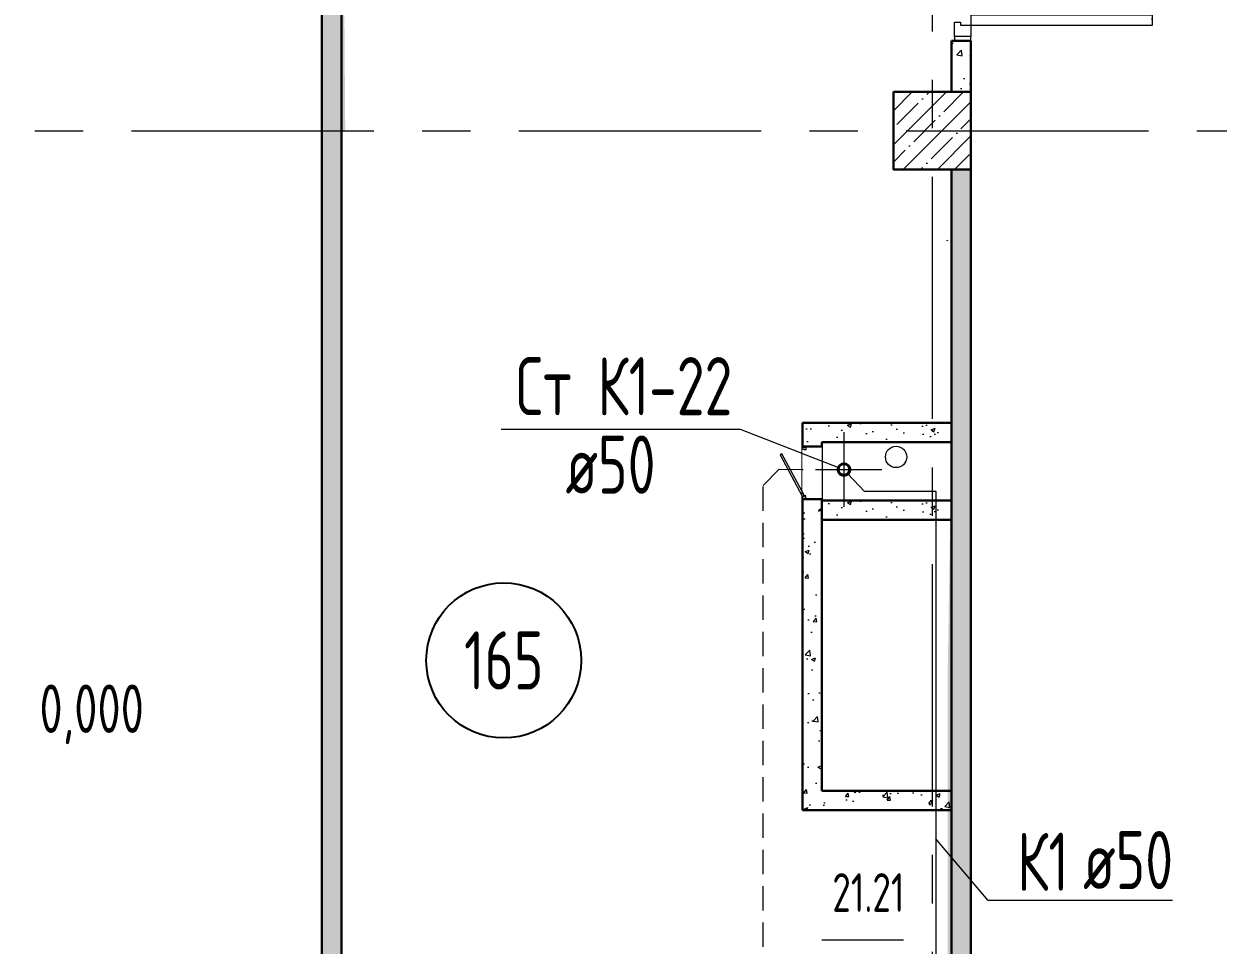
# Model space of a CAD drawing. Header units: millimetres. Extents: x -8689834 to 9420486, y -73560 to 166298.
# Drawn here: x -186924 to -180758, y 120398 to 125152 of the extents above; entities that cross this region are included whole.
import ezdxf
from ezdxf import colors
from ezdxf.entities.mleader import LeaderData, LeaderLine
from ezdxf.enums import TextEntityAlignment as Align
from ezdxf.math import Vec2, Vec3

# ---------------------------------------------------------------- set-up
doc = ezdxf.new("R2010")
doc.units = ezdxf.units.MM
doc.header["$MEASUREMENT"] = 0
for name, pattern in [('01_base$0$DASHED2', [0.375, 0.25, -0.125]), ('ACAD_ISO03W100', [30, 12, -18]), ('CENTER', [2, 1.25, -0.25, 0.25, -0.25])]:
    doc.linetypes.add(name, pattern=pattern)
doc.layers.get('0').update_dxf_attribs({"color": 250, "lineweight": 9})
for name, color, linetype, lineweight in [('_ВК-К1', 14, 'Continuous', 40), ('АР_Двери', 175, 'Continuous', 18), ('АР_Колонны', 250, 'Continuous', 30), ('АР_Колонны Штрих', 250, 'Continuous', 5), ('АР_Маркер экспликации', 239, 'Continuous', 13), ('АР_Номер помещения', 1, 'Continuous', 25), ('АР_Оси', 195, 'Continuous', 9), ('АР_Отметки', 250, 'Continuous', 15), ('АР_Перегородки газоблок', 165, 'Continuous', 30), ('АР_Перегородки газоблок_Штрих', 165, 'Continuous', 5), ('АР_Помещения_площадь', 19, 'Continuous', 9), ('ВК_канализация', 32, 'Continuous', 15), ('Задания на лючки', 32, 'Continuous', 15), ('Подвал', 250, 'Continuous', 30), ('Эвакуация', 7, 'Continuous', 9)]:
    doc.layers.add(name, color=color, linetype=linetype, lineweight=lineweight)
doc.layers.add('АР_Кровля дорожки', color=245, linetype='Continuous')
doc.styles.add('ISOCPEUR', font='isocpeur.ttf', dxfattribs={"width": 0.7})
doc.styles.get("Standard").update_dxf_attribs({"font": 'isocpeur.ttf', "width": 0.7})
pattern_1 = [(50, (0, 0), (215.17805, -18.82564), [22.5, -247.5]), (355, (0, 0), (-41.6254, 225.65764), [18, -198]), (100.45144, (17.93, -1.57), (173.55265, 206.832), [19.12206, -210.34263]), (46.1842, (0, 60), (320.1724, -49.65578), [33.75, -371.25]), (96.63564, (26.68, 55.86), (280.3986, 292.2356), [28.6831, -315.51413]), (351.18416, (0, 60), (280.3986, 292.2356), [27, -297]), (21, (30, 45), (179.07212, -120.78567), [22.5, -247.5]), (326, (30, 45), (72.9946, 217.54501), [18, -198]), (71.45144, (44.92, 34.93), (252.06671, 96.75935), [19.12206, -210.34263]), (37.5, (0, 0), (3.647957, 99.868156), [0, -195.6, 0, -201, 0, -198.75]), (7.5, (0, 0), (78.92086, 118.323514), [0, -114.6, 0, -191.1, 0, -75.75]), (327.5, (-66.9, 0), (160.14673, -6.766462), [0, -75, 0, -234, 0, -310.5]), (317.5, (-96.9, 0), (174.95585, 30.031495), [0, -97.5, 0, -155.4, 0, -220.5])]

# ---------------------------------------------------------------- blocks, each defined once
blk = doc.blocks.new('*U33')
at = {"layer": 'АР_Номер помещения', "color": 7}
blk.add_circle((-263.9, -2290.1), 400, dxfattribs=at)
at = {"layer": 'АР_Помещения_площадь', "color": 7}
blk.add_line((1800.3, -3734.5), (1377.9, -3734.5), dxfattribs=at)
at = {"color": 7, "style": 'ISOCPEUR', "width": 0.7, "flags": 1}
blk.add_attdef('КАТЕГОРИЯ', (-499.2, -2092.2), '', height=250, dxfattribs=at)
at = {"layer": 'АР_Номер помещения', "color": 7, "style": 'ISOCPEUR', "width": 0.7}
blk.add_attdef('НОМЕР_ПОМЕЩЕНИЯ', text='', height=300, dxfattribs=at).set_placement((-263.9, -2290.1), align=Align.MIDDLE_CENTER)
at = {"layer": 'АР_Помещения_площадь', "color": 7, "lineweight": 30, "width": 0.7, "flags": 104}
blk.add_attdef('ИМЯ_ПОМЕЩЕНИЯ', text='', height=100, dxfattribs=at).set_placement((157.6, 1217.1), align=Align.MIDDLE_CENTER)
at = {"layer": 'АР_Помещения_площадь', "color": 7, "style": 'ISOCPEUR', "width": 0.7}
blk.add_attdef('ПЛОЩАДЬ_ПОМЕЩЕНИЯ', text='', height=200, dxfattribs=at).set_placement((1805.1, -3488), align=Align.MIDDLE_RIGHT)
blk = doc.blocks.new('двупольн.дв.2000')
at = {"layer": 'АР_Двери'}
for points in [[(0, 2017), (85, 2017), (85, 1995.7), (0, 1995.7), (0, 2017)], [(85, 1995.7), (0, 1995.7), (0, 1921.4), (31.9, 1921.4), (31.9, 1937.3), (85, 1937.3), (85, 1995.7)], [(85, 4.2), (0, 4.2), (0, 78.6), (31.9, 78.6), (31.9, 62.7), (85, 62.7), (85, 4.2)], [(0, -17), (85, -17), (85, 4.2), (0, 4.2), (0, -17)]]:
    blk.add_lwpolyline(points, dxfattribs=at)
for points in [[(85, 1937.3), (1022.3, 1937.3), (1022.3, 1884.3), (85, 1884.3)], [(85, 62.7), (1022.3, 62.7), (1022.3, 115.6), (85, 115.6)]]:
    blk.add_lwpolyline(points, close=True, dxfattribs=at)
at = {"layer": 'АР_Двери', "linetype": 'ACAD_ISO03W100', "ltscale": 3}
for centre, start, end in [((72.8, 1949.5), 270.73674, 359.26326), ((72.8, 50.4), 0.73674, 89.26326)]:
    blk.add_arc(centre, 949.6, start, end, dxfattribs=at)
blk = doc.blocks.new('_DotSmall')
at = {"color": 0, "linetype": 'ByBlock', "const_width": 0.5}
blk.add_lwpolyline([(-0.0625, 0, 1), (0.0625, 0, 1)], format="xyb", close=True, dxfattribs=at)
blk = doc.blocks.new('A$C6552fe61')
at = {"layer": '_ВК-К1', "color": 18, "lineweight": 9, "ltscale": 100, "true_color": 0x000000}
for p, q in [((0, 192.4), (0, -192.4)), ((-195.4, 0), (195.4, 0))]:
    blk.add_line(p, q, dxfattribs=at)
blk = doc.blocks.new('*U1491')
at = {"color": 7}
blk.add_wipeout([(-565, 60), (445, 60), (445, -310), (-565, -310)], dxfattribs=at)
for p, q in [((-530, 60), (-565, 60)), ((-550, 60), (-550, -10)), ((-550, -10), (-550, 60)), ((-510, 60), (-530, 60)), ((-510, 20), (-510, 60)), ((-500, 20), (-510, 20)), ((-500, -10), (-500, 20)), ((380, -10), (380, 20)), ((380, 20), (390, 20)), ((390, 20), (390, 60)), ((390, 60), (410, 60)), ((410, 60), (445, 60)), ((430, 60), (430, -10)), ((430, -10), (430, 60)), ((-565, -10), (-530, -10)), ((-530, -10), (-500, -10)), ((410, -10), (380, -10)), ((445, -10), (410, -10))]:
    blk.add_line(p, q)
at = {"lineweight": 30}
for p, q in [((-565, 60), (-565, -310)), ((445, 60), (445, -310))]:
    blk.add_line(p, q, dxfattribs=at)
blk.add_lwpolyline([(389, 60), (370, 25), (-424, 448), (-406, 483)], close=True)
blk = doc.blocks.new('Подложка')
at = {"layer": 'АР_Колонны Штрих', "ltscale": 100}
h = blk.add_hatch(dxfattribs=at)
h.set_pattern_fill('ANSI35', scale=500)
h.set_pattern_definition([(45, (-1139486.01, 164672.16), (-88.388348, 88.388348), []), (45, (-1139397.63, 164672.16), (-88.388348, 88.388348), [156.25, -31.25, 0, -31.25])])
h.paths.add_polyline_path([(-182033.92, 124800.68), (-182433.92, 124800.68), (-182433.92, 124400.68), (-182033.92, 124400.68)])
at = {"layer": 'АР_Перегородки газоблок_Штрих', "ltscale": 100}
h = blk.add_hatch(dxfattribs=at)
h.set_pattern_fill('AR-CONC', scale=30)
h.set_pattern_definition(pattern_1)
h.paths.add_polyline_path([(-185284.44, 124600.68), (-185384.44, 124600.68), (-185384.44, 118400.68), (-185060.17, 118400.68), (-185060.17, 118500.68), (-185284.44, 118500.68), (-185284.44, 119947.17), (-183895.02, 119947.17), (-183375.02, 119947.17), (-182233.92, 119947.17), (-182233.92, 120047.17), (-185284.44, 120047.17)])
h.paths.add_polyline_path([(-185284.44, 127350.68), (-185384.44, 127350.68), (-185384.44, 124600.68), (-185264.44, 124600.68)])
h.paths.add_polyline_path([(-182033.92, 124400.68), (-182133.92, 124400.68), (-182133.92, 123035.6), (-182154.04, 121795.6), (-182153.97, 120047.17), (-182233.92, 120047.17), (-182233.92, 119947.17), (-182133.92, 119947.17), (-182133.92, 119327.17), (-182133.92, 118800.68), (-182033.92, 118800.68)])
h = blk.add_hatch(dxfattribs=at)
h.set_pattern_fill('AR-CONC', scale=30)
h.set_pattern_definition(pattern_1)
h.paths.add_polyline_path([(-182034.46, 125064.87), (-182133.92, 125064.87), (-182034.46, 125064.88), (-182134.19, 125064.86), (-182133.64, 124800.68), (-182033.92, 124800.68)])
h = blk.add_hatch(dxfattribs=at)
h.set_pattern_fill('AR-CONC', scale=30)
h.set_pattern_definition([(50, (-269876.38, -641.58), (215.17805, -18.82564), [22.5, -247.5]), (355, (-269876.38, -641.58), (-41.6254, 225.65764), [18, -198]), (100.45144, (-269858.45, -643.15), (173.55265, 206.832), [19.12206, -210.34263]), (46.1842, (-269876.38, -581.58), (320.1724, -49.6558), [33.75, -371.25]), (96.63564, (-269849.7, -585.72), (280.3986, 292.2356), [28.6831, -315.5141]), (351.18416, (-269876.38, -581.58), (280.3986, 292.2356), [27, -297]), (21, (-269846.38, -596.58), (179.07212, -120.78567), [22.5, -247.5]), (326, (-269846.38, -596.58), (72.9946, 217.545), [18, -198]), (71.45144, (-269831.46, -606.65), (252.0667, 96.75935), [19.12206, -210.34263]), (37.5, (-269876.38, -641.58), (3.647957, 99.868156), [0, -195.6, 0, -201, 0, -198.75]), (7.5, (-269876.38, -641.58), (78.92086, 118.32351), [0, -114.6, 0, -191.1, 0, -75.75]), (327.5, (-269943.28, -641.58), (160.14673, -6.76646), [0, -75, 0, -234, 0, -310.5]), (317.5, (-269973.28, -641.58), (174.95585, 30.0315), [0, -97.5, 0, -155.4, 0, -220.5])])
h.paths.add_polyline_path([(-182134.04, 123092.75), (-182903.92, 123092.78), (-182903.92, 121094.65), (-182134.04, 121094.65), (-182134.04, 121194.65), (-182803.92, 121194.65), (-182803.98, 122992.75), (-182134.04, 122992.75)])
h = blk.add_hatch(dxfattribs=at)
h.set_pattern_fill('AR-CONC', scale=30)
h.set_pattern_definition([(50, (-269876.38, -1041.58), (215.17805, -18.82564), [22.5, -247.5]), (355, (-269876.38, -1041.58), (-41.6254, 225.65764), [18, -198]), (100.45144, (-269858.45, -1043.15), (173.55265, 206.832), [19.12206, -210.34263]), (46.1842, (-269876.38, -981.58), (320.1724, -49.6558), [33.75, -371.25]), (96.63564, (-269849.7, -985.72), (280.3986, 292.2356), [28.6831, -315.5141]), (351.18416, (-269876.38, -981.58), (280.3986, 292.2356), [27, -297]), (21, (-269846.38, -996.58), (179.07212, -120.78567), [22.5, -247.5]), (326, (-269846.38, -996.58), (72.9946, 217.545), [18, -198]), (71.45144, (-269831.46, -1006.65), (252.0667, 96.75935), [19.12206, -210.34263]), (37.5, (-269876.38, -1041.58), (3.647957, 99.868156), [0, -195.6, 0, -201, 0, -198.75]), (7.5, (-269876.38, -1041.58), (78.92086, 118.32351), [0, -114.6, 0, -191.1, 0, -75.75]), (327.5, (-269943.28, -1041.58), (160.14673, -6.76646), [0, -75, 0, -234, 0, -310.5]), (317.5, (-269973.28, -1041.58), (174.95585, 30.0315), [0, -97.5, 0, -155.4, 0, -220.5])])
h.paths.add_polyline_path([(-182134.04, 122692.75), (-182803.98, 122692.75), (-182803.98, 122592.75), (-182134.04, 122592.75)])
at = {"layer": '_ВК-К1', "color": 7, "lineweight": 9, "ltscale": 100}
for p, q in [((-182689.44, 122964.26), (-182689.44, 122739.29)), ((-182791.4, 122851.77), (-182587.49, 122851.77))]:
    blk.add_line(p, q, dxfattribs=at)
at = {"layer": '_ВК-К1', "color": 7, "lineweight": 40, "ltscale": 100}
blk.add_circle((-182689.44, 122851.77), 30, dxfattribs=at)
at = {"layer": 'АР_Колонны', "color": 7, "ltscale": 100}
blk.add_lwpolyline([(-182433.92, 124800.68), (-182033.92, 124800.68), (-182033.92, 124400.68), (-182433.92, 124400.68)], close=True, dxfattribs=at)
at = {"layer": 'АР_Оси', "color": 7, "linetype": 'CENTER', "ltscale": 1000}
for p, q in [((-182233.92, 134363.15), (-182233.92, 78630.8)), ((-224367.61, 124600.68), (-141189.21, 124600.68)), ((-224367.61, 124600.68), (-141189.21, 124600.68))]:
    blk.add_line(p, q, dxfattribs=at)
at = {"layer": 'АР_Перегородки газоблок', "color": 7, "ltscale": 100}
for p, q in [((-182903.92, 123092.78), (-182134.04, 123092.75)), ((-182903.92, 123092.78), (-182903.92, 121094.65)), ((-182134.04, 122992.75), (-182803.92, 122992.75)), ((-182803.92, 122992.75), (-182803.92, 121194.65)), ((-182134.04, 122692.75), (-182803.98, 122692.75)), ((-182803.92, 121194.65), (-182134.04, 121194.65)), ((-182134.04, 121094.65), (-182903.92, 121094.65))]:
    blk.add_line(p, q, dxfattribs=at)
for points in [[(-185384.44, 118400.68), (-185384.44, 127350.68)], [(-185284.44, 127350.68), (-185284.44, 120047.17)], [(-182133.92, 124800.68), (-182133.92, 125064.89)], [(-182133.92, 125064.88), (-182033.92, 125064.85)], [(-182033.92, 124800.68), (-182033.92, 125064.85)], [(-182133.92, 124400.68), (-182133.92, 118800.68)], [(-182033.92, 124400.68), (-182033.92, 118800.68)], [(-182134.04, 122592.75), (-182803.98, 122592.75)]]:
    blk.add_lwpolyline(points, dxfattribs=at)
at = {"layer": 'Эвакуация', "color": 7, "lineweight": 18}
for p in [(-182158.67, 124034.13), (-182154.17, 124034.13)]:
    blk.add_line(p, (-182154.17, 124035.63), dxfattribs=at)
at = {"layer": 'Эвакуация', "color": 7}
blk.add_line((-182154.17, 124035.63), (-182154.17, 124034.13), dxfattribs=at)
at = {"layer": 'АР_Двери', "color": 7, "lineweight": 30, "ltscale": 100}
blk.add_blockref('двупольн.дв.2000', (-182118.92, 125081.88), dxfattribs=at)
at = {"layer": 'АР_Маркер экспликации', "color": 7}
ref = blk.add_blockref('*U33', (-184182.18, 124156.98), dxfattribs=at)
ref.add_attrib('НОМЕР_ПОМЕЩЕНИЯ', '165', dxfattribs={"layer": 'АР_Номер помещения', "color": 7, "height": 300, "style": 'ISOCPEUR', "width": 0.7}).set_placement((-184446.05, 121866.92), align=Align.MIDDLE_CENTER)
ref.add_attrib('ПЛОЩАДЬ_ПОМЕЩЕНИЯ', '21.21', dxfattribs={"layer": 'АР_Помещения_площадь', "color": 7, "height": 200, "style": 'ISOCPEUR', "width": 0.7}).set_placement((-182377.04, 120669.02), align=Align.MIDDLE_RIGHT)
at = {"layer": 'Подвал', "color": 7, "lineweight": 13, "ltscale": 500}
blk.add_blockref('A$C6552fe61', (-182689.44, 122851.77), dxfattribs=at)
at = {"layer": 'АР_Отметки', "color": 7}
ml = blk.add_multileader_mtext('Standard', dxfattribs=at)
ml.set_content('-0,180', color=7, style='ISOCPEUR')
ml.set_leader_properties(color=256, linetype='Continuous', lineweight=-1)
ml.set_arrow_properties(name='DOTSMALL')
ml.build(insert=Vec2(0, 0))
ml.multileader.update_dxf_attribs({"has_text_frame": 1, "text_left_attachment_type": 4, "text_right_attachment_type": 4, "dogleg_length": 100, "arrow_head_size": 180})
ctx = ml.context
ctx.base_point, ctx.char_height, ctx.arrow_head_size, ctx.landing_gap_size, ctx.plane_origin = Vec3(-187330.86, 132104.91), 250, 180, 50, Vec3(-189492.07, 131156.16)
ctx.left_attachment, ctx.right_attachment = 4, 4
notes = []
notes.append((ctx, [(0, (0, 0, 0), (0, 0), (1, 0), 1, [])]))
ctx.mtext.insert, ctx.mtext.width, ctx.mtext.line_spacing_style, ctx.mtext.flow_direction = Vec3(-187280.86, 132438.24), 852.697, 2, 5
ml = blk.add_multileader_mtext('Standard', dxfattribs=at)
ml.set_content('-0,180', color=7, style='ISOCPEUR')
ml.set_leader_properties(color=256, linetype='Continuous', lineweight=-1)
ml.set_arrow_properties(name='DOTSMALL')
ml.build(insert=Vec2(0, 0))
ml.multileader.update_dxf_attribs({"has_text_frame": 1, "text_left_attachment_type": 4, "text_right_attachment_type": 4, "dogleg_length": 100, "arrow_head_size": 180})
ctx = ml.context
ctx.base_point, ctx.char_height, ctx.arrow_head_size, ctx.landing_gap_size, ctx.plane_origin = Vec3(-186007.86, 129680.96), 250, 180, 50, Vec3(-188169.07, 128732.21)
ctx.left_attachment, ctx.right_attachment = 4, 4
notes.append((ctx, [(0, (0, 0, 0), (0, 0), (1, 0), 1, [])]))
ctx.mtext.insert, ctx.mtext.width, ctx.mtext.line_spacing_style, ctx.mtext.flow_direction = Vec3(-185957.86, 130014.3), 852.697, 2, 5
ml = blk.add_multileader_mtext('Standard', dxfattribs=at)
ml.set_content('Л.4', color=7, style='ISOCPEUR')
ml.set_leader_properties(color=256, linetype='Continuous', lineweight=-1)
ml.set_arrow_properties(name='DOTSMALL')
ml.build(insert=Vec2(0, 0))
ml.multileader.update_dxf_attribs({"has_text_frame": 1, "text_left_attachment_type": 4, "text_right_attachment_type": 4, "dogleg_length": 100, "arrow_head_size": 180})
ctx = ml.context
ctx.base_point, ctx.char_height, ctx.arrow_head_size, ctx.landing_gap_size, ctx.plane_origin = Vec3(-184816.28, 129601.58), 250, 180, 50, Vec3(-159580.37, 117978.47)
ctx.left_attachment, ctx.right_attachment = 4, 4
notes.append((ctx, [(0, (0, 0, 0), (0, 0), (1, 0), 1, [])]))
ctx.mtext.insert, ctx.mtext.width, ctx.mtext.line_spacing_style, ctx.mtext.flow_direction = Vec3(-184766.28, 129934.92), 852.697, 2, 5
ml = blk.add_multileader_mtext('Standard', dxfattribs=at)
ml.set_content('-0,180', color=7, style='ISOCPEUR')
ml.set_leader_properties(color=256, linetype='Continuous', lineweight=-1)
ml.set_arrow_properties(name='DOTSMALL')
ml.build(insert=Vec2(0, 0))
ml.multileader.update_dxf_attribs({"has_text_frame": 1, "text_left_attachment_type": 4, "text_right_attachment_type": 4, "dogleg_length": 100, "arrow_head_size": 180})
ctx = ml.context
ctx.base_point, ctx.char_height, ctx.arrow_head_size, ctx.landing_gap_size, ctx.plane_origin = Vec3(-195902.06, 128915.24), 250, 180, 50, Vec3(-198063.28, 127966.49)
ctx.left_attachment, ctx.right_attachment = 4, 4
notes.append((ctx, [(0, (0, 0, 0), (0, 0), (1, 0), 1, [])]))
ctx.mtext.insert, ctx.mtext.width, ctx.mtext.line_spacing_style, ctx.mtext.flow_direction = Vec3(-195852.06, 129248.58), 852.697, 2, 5
ml = blk.add_multileader_mtext('Standard', dxfattribs=at)
ml.set_content('-0,180', color=7, style='ISOCPEUR')
ml.set_leader_properties(color=256, linetype='Continuous', lineweight=-1)
ml.set_arrow_properties(name='DOTSMALL')
ml.build(insert=Vec2(0, 0))
ml.multileader.update_dxf_attribs({"has_text_frame": 1, "text_left_attachment_type": 4, "text_right_attachment_type": 4, "dogleg_length": 100, "arrow_head_size": 180})
ctx = ml.context
ctx.base_point, ctx.char_height, ctx.arrow_head_size, ctx.landing_gap_size, ctx.plane_origin = Vec3(-204920.73, 122356.47), 250, 180, 50, Vec3(-207081.94, 121407.72)
ctx.left_attachment, ctx.right_attachment = 4, 4
notes.append((ctx, [(0, (0, 0, 0), (0, 0), (1, 0), 1, [])]))
ctx.mtext.insert, ctx.mtext.width, ctx.mtext.line_spacing_style, ctx.mtext.flow_direction = Vec3(-204870.73, 122689.8), 852.697, 2, 5
ml = blk.add_multileader_mtext('Standard', dxfattribs=at)
ml.set_content('{\\W0.8;-2,730}', color=7, style='ISOCPEUR')
ml.set_leader_properties(color=256, linetype='Continuous', lineweight=-1)
ml.set_arrow_properties(name='DOTSMALL')
ml.build(insert=Vec2(0, 0))
ml.multileader.update_dxf_attribs({"has_text_frame": 1, "text_left_attachment_type": 4, "text_right_attachment_type": 4, "dogleg_length": 100, "arrow_head_size": 180})
ctx = ml.context
ctx.base_point, ctx.char_height, ctx.arrow_head_size, ctx.landing_gap_size, ctx.plane_origin = Vec3(-314791.32, 121809.02, 0), 250, 180, 50, Vec3(-319449.83, 117956.71, 0)
ctx.left_attachment, ctx.right_attachment = 4, 4
notes.append((ctx, [(0, (0, 0, 0), (0, 0), (1, 0), 1, [])]))
ctx.mtext.insert, ctx.mtext.width, ctx.mtext.defined_height, ctx.mtext.line_spacing_style, ctx.mtext.flow_direction = Vec3(-314741.32, 122142.35, 0), 769.989, 343.89, 2, 5
ml = blk.add_multileader_mtext('Standard', dxfattribs=at)
ml.set_content('0,000', color=7, style='ISOCPEUR')
ml.set_leader_properties(color=256, linetype='Continuous', lineweight=-1)
ml.set_arrow_properties(name='DOTSMALL')
ml.build(insert=Vec2(0, 0))
ml.multileader.update_dxf_attribs({"has_text_frame": 1, "text_left_attachment_type": 4, "text_right_attachment_type": 4, "dogleg_length": 100, "arrow_head_size": 180})
ctx = ml.context
ctx.base_point, ctx.char_height, ctx.arrow_head_size, ctx.landing_gap_size, ctx.plane_origin = Vec3(-186893.33, 121409.37), 250, 180, 50, Vec3(-189054.54, 120460.62)
ctx.left_attachment, ctx.right_attachment = 4, 4
notes.append((ctx, [(0, (0, 0, 0), (0, 0), (1, 0), 1, [])]))
ctx.mtext.insert, ctx.mtext.width, ctx.mtext.line_spacing_style, ctx.mtext.flow_direction = Vec3(-186843.33, 121742.7), 852.697, 2, 5
for ctx, leaders in notes:
    for number, flags, end, landing, length, lines in leaders:
        leader = LeaderData()
        leader.index, (leader.has_last_leader_line, leader.has_dogleg_vector, leader.attachment_direction) = number, flags
        leader.last_leader_point, leader.dogleg_vector, leader.dogleg_length = Vec3(end), Vec3(landing), length
        for number, points, colour, breaks in lines:
            line = LeaderLine()
            line.index, line.vertices, line.color, line.breaks = number, Vec3.list(points), colors.encode_raw_color(colour), breaks
            leader.lines.append(line)
        ctx.leaders.append(leader)
at = {"layer": 'Задания на лючки', "color": 7, "xscale": -0.2701273999331003, "yscale": 0.2701273999331003, "zscale": 0.2701273999331003, "rotation": 89.99771929390577}
blk.add_blockref('*U1491', (-182888.85, 122818.96), dxfattribs=at)

msp = doc.modelspace()

# ---------------------------------------------------------------- block references
at = {"layer": 'АР_Кровля дорожки', "color": 7}
msp.add_blockref('Подложка', (0, 0), dxfattribs=at)

# ---------------------------------------------------------------- next in the draw order: linework, layer by layer
at = {"layer": 'ВК_канализация', "color": 18, "lineweight": 13, "ltscale": 500, "true_color": 0x000000}
for points in [[(-184459.8, 123061.1), (-183225.8, 123061.1), (-182717.4, 122862.7)], [(-180992.7, 120627.8), (-181945.3, 120627.8), (-182214.4, 120945.4)]]:
    msp.add_lwpolyline(points, dxfattribs=at)
at = {"layer": 'ВК_канализация', "color": 244, "lineweight": 13, "ltscale": 500, "true_color": 0x991b1e}
msp.add_lwpolyline([(-185400.6, 119719.5), (-185248.8, 119719.5), (-185248.8, 119911.1), (-182213.4, 119919.5), (-182213.4, 122738.8), (-182583.4, 122738.8), (-182668.9, 122829.9)], dxfattribs=at)
at = {"layer": 'ВК_канализация', "color": 244, "linetype": '01_base$0$DASHED2', "lineweight": 13, "ltscale": 500, "true_color": 0x991b1e}
msp.add_lwpolyline([(-183788.3, 119103.6), (-183107, 119451.7), (-183107, 122770.1), (-183024.5, 122853.1), (-182719.4, 122852.4)], dxfattribs=at)
at = {"layer": 'ВК_канализация', "color": 6, "lineweight": 13, "ltscale": 500}
msp.add_circle((-182420.1, 122917.2), 55, dxfattribs=at)
at = {"layer": 'ВК_канализация', "color": 24, "lineweight": 40, "ltscale": 100}
msp.add_circle((-182689.4, 122851.8), 30, dxfattribs=at)

# ---------------------------------------------------------------- next in the draw order: texts
at = {"layer": 'ВК_канализация', "color": 18, "ltscale": 100, "true_color": 0x000000, "char_height": 300, "attachment_point": 4, "style": 'ISOCPEUR'}
for s, insert, width in [('Ст К1-22', (-184383.2, 123281.9), 5891.51), ('\\pxi-1,l1,t1,5;ø50', (-184127.1, 122877.3), 7500), ('К1', (-181795.1, 120827.6), 5891.51), ('\\pxi-1,l1,t1,5;ø50', (-181454.7, 120836.4), 7500)]:
    msp.add_mtext(s, dxfattribs=dict(at, insert=insert, width=width))

doc.saveas('drawing.dxf')
